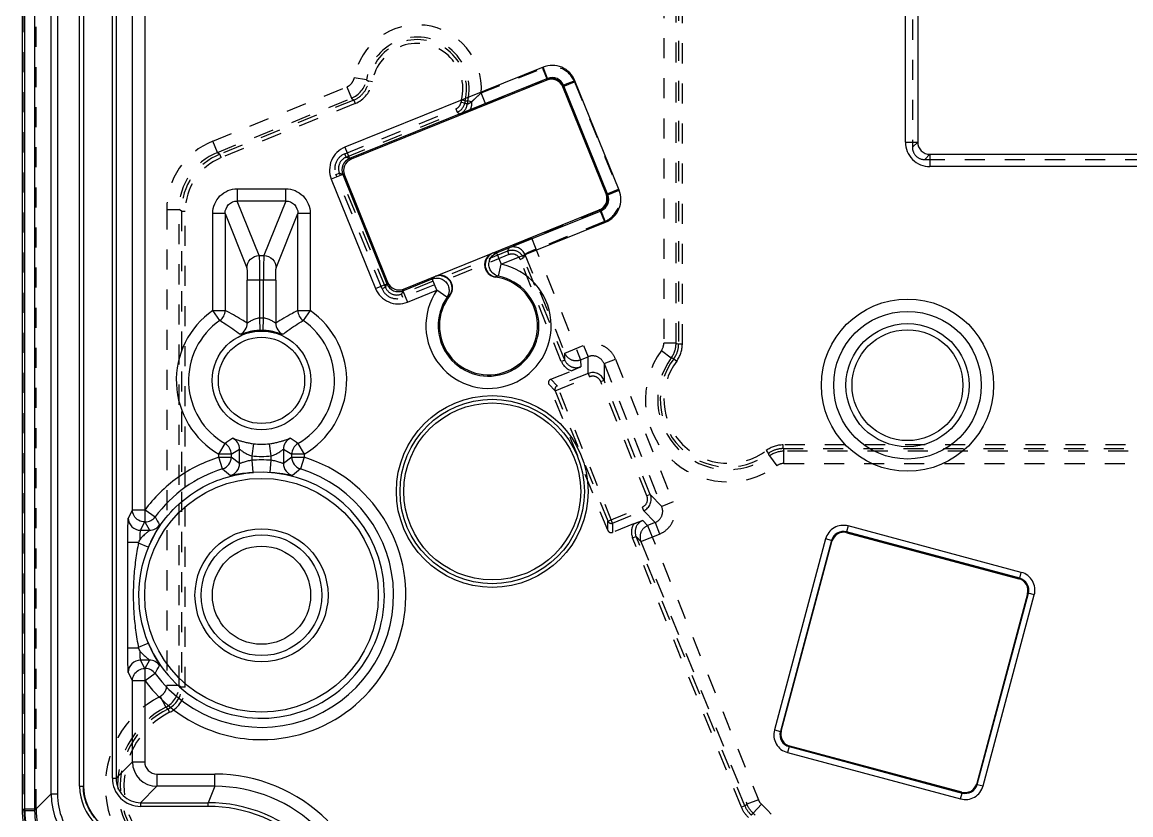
# Model space of a CAD drawing. Header units: millimetres. Extents: x -1265 to 1982, y -12197 to 1934.
# Drawn here: x 779.5 to 869.8, y -89.2 to -24.7 of the extents above; entities that cross this region are included whole.
import ezdxf

# ---------------------------------------------------------------- set-up
doc = ezdxf.new("R2010")
doc.units = ezdxf.units.MM
doc.header["$LTSCALE"] = 16.335
doc.linetypes.add('HIDDEN', pattern=[0.2, 0.1, -0.1])
doc.layers.get('0').update_dxf_attribs({"linetype": 'CONTINUOUS'})
doc.layers.add('DEFAULT_2', color=8, linetype='HIDDEN')

msp = doc.modelspace()

# ---------------------------------------------------------------- linework, layer by layer
at = {"color": 7, "linetype": 'Continuous'}
for p, q in [((784.202, -86.896), (784.202, 21.198)), ((784.502, 21.209), (784.502, -86.888)), ((786.865, -86.233), (786.865, 2.2)), ((787.165, 2.2), (787.165, -86.233)), ((788.501, -64.367), (788.501, 0.196)), ((789.5, 0.196), (789.5, -64.41)), ((781.888, -87.51), (781.888, -17.335)), ((782.388, -17.335), (782.388, -87.51)), ((779.518, -18.33), (779.518, -88.882)), ((851.482, -34.416), (851.482, -18.343)), ((852.482, -18.343), (852.482, -34.416)), ((779.732, -88.867), (779.732, -20.295)), ((780.531, -20.295), (780.531, -88.867)), ((821.957, -28.317), (805.812, -34.84)), ((822.331, -29.244), (821.957, -28.317)), ((822.331, -29.244), (806.186, -35.767)), ((822.273, -29.382), (806.324, -35.825)), ((822.331, -29.244), (822.273, -29.382)), ((823.632, -29.796), (823.574, -29.934)), ((824.559, -29.422), (823.632, -29.796)), ((827.233, -38.709), (823.632, -29.796)), ((828.16, -38.335), (824.559, -29.422)), ((827.095, -38.651), (823.574, -29.934)), ((805.812, -34.84), (806.186, -35.767)), ((851.482, -34.416), (852.482, -34.416)), ((806.186, -35.767), (806.324, -35.825)), ((853.481, -35.416), (853.481, -36.415)), ((853.481, -35.416), (878.554, -35.416)), ((878.554, -36.415), (853.481, -36.415)), ((805.634, -37.068), (804.707, -37.442)), ((804.707, -37.442), (808.308, -46.355)), ((805.634, -37.068), (809.235, -45.981)), ((805.634, -37.068), (805.772, -37.126)), ((805.772, -37.126), (809.293, -45.843)), ((797.047, -38.226), (797.047, -39.223)), ((797.047, -38.226), (800.988, -38.226)), ((800.988, -39.223), (800.988, -38.226)), ((827.233, -38.709), (827.095, -38.651)), ((827.233, -38.709), (828.16, -38.335)), ((798.823, -43.672), (797.047, -39.223)), ((800.988, -39.223), (797.047, -39.223)), ((800.988, -39.223), (799.212, -43.672)), ((795.052, -48.134), (795.052, -40.228)), ((796.051, -40.228), (795.052, -40.228)), ((796.051, -40.228), (797.824, -44.669)), ((796.051, -40.228), (796.051, -48.135)), ((800.212, -44.669), (801.984, -40.228)), ((801.984, -48.135), (801.984, -40.228)), ((802.983, -40.228), (801.984, -40.228)), ((802.983, -40.228), (802.983, -48.134)), ((810.594, -46.395), (826.543, -39.952)), ((818.165, -43.451), (826.681, -40.01)), ((826.681, -40.01), (826.543, -39.952)), ((827.055, -40.937), (826.681, -40.01)), ((818.539, -44.378), (827.055, -40.937)), ((798.823, -43.672), (799.212, -43.672)), ((817.853, -43.484), (817.827, -43.473)), ((818.165, -43.451), (818.539, -44.378)), ((817.287, -44.803), (817.301, -44.785)), ((818.339, -45.357), (818.539, -44.378)), ((797.856, -49.17), (797.856, -45.665)), ((800.18, -45.665), (797.856, -45.665)), ((798.855, -45.665), (798.855, -48.764)), ((799.18, -48.764), (799.18, -45.665)), ((800.18, -45.665), (800.18, -49.17)), ((808.308, -46.355), (809.235, -45.981)), ((809.235, -45.981), (809.293, -45.843)), ((810.536, -46.533), (812.934, -45.564)), ((813.308, -46.491), (812.934, -45.564)), ((813.192, -45.346), (813.181, -45.372)), ((814.493, -45.898), (814.482, -45.924)), ((818.074, -45.419), (818.089, -45.401)), ((810.536, -46.533), (810.594, -46.395)), ((810.536, -46.533), (810.91, -47.46)), ((810.91, -47.46), (813.308, -46.491)), ((814.132, -47.056), (813.308, -46.491)), ((814.344, -46.912), (814.366, -46.917)), ((795.623, -48.954), (795.052, -48.134)), ((795.052, -48.134), (796.051, -48.134)), ((798.855, -48.764), (798.887, -49.763)), ((799.148, -49.763), (799.18, -48.764)), ((801.984, -48.134), (802.983, -48.134)), ((802.983, -48.134), (802.412, -48.954)), ((795.552, -59.847), (796.051, -58.982)), ((796.551, -59.847), (797.228, -59.443)), ((797.228, -60.603), (797.228, -59.443)), ((798.355, -58.989), (798.227, -59.98)), ((799.808, -59.98), (799.681, -58.989)), ((800.808, -59.443), (801.484, -59.847)), ((800.808, -59.443), (800.808, -60.603)), ((801.984, -58.982), (802.483, -59.847)), ((795.552, -60.093), (795.552, -59.847)), ((796.551, -59.847), (795.552, -59.847)), ((795.846, -61.048), (795.552, -60.093)), ((795.552, -60.093), (796.551, -60.093)), ((796.551, -59.847), (796.551, -60.093)), ((797.228, -60.603), (796.551, -60.093)), ((798.227, -59.98), (798.227, -60.343)), ((798.227, -60.343), (798.299, -61.34)), ((799.736, -61.34), (799.808, -60.343)), ((799.808, -60.343), (799.808, -59.98)), ((801.484, -60.093), (800.808, -60.603)), ((801.484, -60.093), (801.484, -59.847)), ((802.483, -59.847), (801.484, -59.847)), ((801.484, -60.093), (802.483, -60.093)), ((802.483, -60.093), (802.189, -61.048)), ((802.483, -59.847), (802.483, -60.093)), ((788.501, -64.367), (788.162, -65.043)), ((788.501, -64.367), (789.5, -64.367)), ((789.54, -64.367), (790.346, -64.958)), ((789.54, -65.366), (789.54, -64.367)), ((789.162, -66.042), (789.52, -65.366)), ((789.52, -65.366), (789.889, -66.042)), ((846.815, -65.691), (846.686, -66.174)), ((860.924, -69.471), (846.815, -65.691)), ((789.162, -66.042), (789.889, -66.042)), ((844.979, -66.751), (840.81, -82.309)), ((845.462, -66.88), (844.979, -66.751)), ((846.723, -66.238), (846.686, -66.174)), ((860.795, -69.954), (846.686, -66.174)), ((846.723, -66.238), (860.73, -69.992)), ((788.129, -75.623), (788.129, -67.042)), ((789.003, -67.042), (788.129, -67.042)), ((789.79, -67.431), (788.994, -67.094)), ((845.462, -66.88), (841.293, -82.439)), ((841.358, -82.401), (845.499, -66.945)), ((845.499, -66.945), (845.462, -66.88)), ((860.795, -69.954), (860.925, -69.472)), ((860.73, -69.992), (860.795, -69.954)), ((861.437, -71.216), (857.296, -86.672)), ((857.333, -86.737), (861.502, -71.178)), ((857.816, -86.866), (861.985, -71.308)), ((861.437, -71.216), (861.502, -71.178)), ((861.985, -71.308), (861.502, -71.178)), ((788.129, -75.623), (789.003, -75.623)), ((788.994, -75.57), (789.79, -75.233)), ((789.52, -77.299), (789.162, -76.622)), ((789.889, -76.622), (789.162, -76.622)), ((789.889, -76.622), (789.52, -77.299)), ((788.162, -77.621), (788.501, -78.298)), ((789.54, -78.298), (789.54, -77.299)), ((788.501, -84.897), (788.501, -78.298)), ((789.5, -78.298), (788.501, -78.298)), ((789.5, -78.255), (789.5, -84.897)), ((790.346, -77.706), (789.54, -78.298)), ((840.81, -82.309), (841.293, -82.439)), ((841.358, -82.401), (841.293, -82.439)), ((842, -83.663), (841.87, -84.145)), ((842.064, -83.625), (842, -83.663)), ((842, -83.663), (856.109, -87.443)), ((856.072, -87.378), (842.065, -83.625)), ((788.501, -84.897), (787.165, -86.233)), ((788.501, -84.897), (789.5, -84.897)), ((841.87, -84.145), (855.98, -87.926)), ((786.865, -86.233), (787.165, -86.233)), ((790.5, -85.897), (790.5, -86.897)), ((790.5, -85.897), (795.219, -85.897)), ((795.219, -86.897), (795.219, -85.897)), ((857.296, -86.672), (857.333, -86.737)), ((781.888, -87.51), (780.531, -88.867)), ((781.888, -87.51), (782.388, -87.51)), ((784.202, -86.896), (784.502, -86.896)), ((789.165, -88.233), (790.5, -86.897)), ((795.219, -86.897), (790.5, -86.897)), ((795.219, -86.897), (794.665, -88.233)), ((855.98, -87.926), (856.109, -87.443)), ((856.072, -87.378), (856.109, -87.443)), ((857.333, -86.737), (857.816, -86.866)), ((789.165, -88.233), (789.165, -88.533)), ((789.165, -88.233), (794.665, -88.233)), ((794.665, -88.533), (794.665, -88.233)), ((779.732, -88.867), (780.531, -88.867)), ((794.665, -88.533), (789.165, -88.533))]:
    msp.add_line(p, q, dxfattribs=at)
for centre, radius in [((851.652, -54.225), 7.013), ((851.652, -54.225), 6.014), ((851.652, -54.225), 5.017), ((799.018, -53.832), 4.017), ((799.018, -53.832), 3.517), ((851.652, -54.225), 4.517), ((817.818, -62.88), 7.811), ((817.818, -62.88), 7.511), ((817.818, -62.88), 7.21), ((799.018, -71.332), 9.517), ((799.018, -71.332), 5.419), ((799.018, -71.332), 4.919), ((799.018, -71.332), 4)]:
    msp.add_circle(centre, radius, dxfattribs=at)
for centre, radius, start, end in [((822.706, -30.17), 1.998, 21.98462, 112.01538), ((822.647, -30.308), 0.999, 21.96842, 112.03158), ((822.707, -30.168), 0.997, 21.88699, 112.11301), ((806.56, -36.693), 1.998, 111.98462, 202.01538), ((853.481, -34.417), 1.999, 179.98578, 270.01422), ((853.479, -34.418), 0.997, 179.88699, 270.11301), ((806.558, -36.692), 0.997, 111.88699, 202.11301), ((806.698, -36.752), 0.999, 111.96842, 202.03158), ((826.169, -39.025), 0.999, 291.96842, 22.03158), ((826.309, -39.085), 0.997, 291.88699, 22.11301), ((826.307, -39.084), 1.998, 291.98462, 22.01538), ((818.228, -44.399), 0.989, 112.28471, 201.92183), ((819.12, -53.903), 10.496, 95.22158, 96.93314), ((817.518, -49.38), 5.105, 145.54037, 78.45963), ((810.16, -45.609), 0.997, 201.88699, 292.11301), ((810.22, -45.469), 0.999, 201.96842, 292.03158), ((819.538, -53.786), 10.546, 127.07134, 128.77428), ((813.547, -46.291), 0.99, 81.89062, 111.70639), ((817.518, -49.38), 4.106, 145.53988, 78.45952), ((817.518, -49.38), 4, 141.99597, 82.00403), ((813.554, -46.298), 1, 322.16205, 21.96577), ((819.924, -55.367), 10.135, 98.99739, 100.44906), ((810.161, -45.607), 1.998, 201.98462, 292.01538), ((819.953, -55.369), 10.148, 123.5523, 125.00204), ((799.018, -53.832), 6.942, 124.83698, 240.05158), ((795.051, -48.133), 1.001, 304.87581, 359.96117), ((799.018, -53.832), 5.07, 88.16279, 91.83721), ((802.985, -48.133), 1.001, 180.03884, 235.12418), ((799.018, -53.832), 6.942, 299.94842, 55.16302), ((799.018, -53.832), 5.943, 124.8447, 240.05158), ((796.855, -49.17), 1.001, 294.93392, 359.98563), ((801.18, -49.17), 1.001, 180.0487, 245.07444), ((799.018, -53.832), 5.943, 299.94842, 55.15498), ((799.018, -53.832), 4.071, 88.16279, 91.83721), ((1003.746, -356.276), 362.658, 124.819, 124.93892), ((796.227, -59.444), 1.001, 0.04707, 63.51941), ((801.808, -59.444), 1.001, 116.48059, 179.95294), ((593.671, -357.151), 363.73, 55.06013, 55.17971), ((795.551, -59.85), 1.001, 0.12998, 60.06234), ((799.018, -53.832), 5.199, 262.67295, 277.32705), ((802.484, -59.85), 1.001, 119.93758, 179.87007), ((795.551, -60.09), 1.001, 287.08733, 359.87576), ((799.018, -53.832), 6.198, 262.67295, 277.32705), ((799.018, -71.332), 11.018, 85.88574, 94.11426), ((799.018, -71.332), 11.762, 269.91534, 72.86319), ((802.484, -60.09), 1.001, 180.12532, 252.91288), ((799.018, -71.332), 10.762, 107.13681, 143.68489), ((799.018, -71.332), 10.762, 216.31511, 72.86319), ((799.017, -71.334), 10.015, 210.11915, 94.11426), ((796.227, -60.602), 1.001, 284.6342, 359.93892), ((801.808, -60.602), 1.001, 180.06135, 255.43689), ((854.658, -125.173), 82.855, 129.29003, 129.85844), ((789.539, -64.365), 1.001, 270.07629, 323.74621), ((843.81, -35.308), 61.135, 209.01078, 209.71158), ((789.163, -65.042), 1, 180.0552, 269.97098), ((789.888, -65.042), 1.001, 270.03928, 325.46246), ((846.427, -67.139), 1.499, 74.98471, 165.01529), ((799.018, -71.332), 10.018, 149.85451, 202.91752), ((846.426, -67.138), 0.998, 74.93626, 165.06374), ((846.464, -67.203), 0.999, 74.97172, 165.02828), ((860.537, -70.919), 1.499, 344.98471, 75.01529), ((809.365, -71.336), 20.801, 176.13247, 183.78013), ((860.472, -70.957), 0.999, 344.97172, 75.02829), ((860.538, -70.919), 0.998, 344.93626, 75.06374), ((799.231, -71.213), 10.26, 202.76061, 210.10398), ((789.163, -77.622), 1, 90.02902, 179.9448), ((789.888, -77.623), 1.001, 34.60426, 89.96096), ((789.539, -78.299), 1.001, 36.25392, 89.92398), ((842.258, -82.697), 1.499, 164.98471, 255.01529), ((842.257, -82.698), 0.998, 164.93626, 255.06374), ((842.323, -82.66), 0.999, 164.97172, 255.02828), ((790.501, -84.897), 2, 180.00872, 269.99128), ((790.5, -84.897), 1, 179.99638, 270.00362), ((789.164, -86.233), 2.3, 179.99614, 270.00386), ((789.164, -86.233), 1.999, 179.99269, 270.00731), ((795.219, -98.894), 12.997, 44.9975, 90.0025), ((856.331, -86.414), 0.999, 254.97172, 345.02829), ((787.887, -87.51), 5.999, 180.00197, 269.99803), ((787.887, -87.511), 5.499, 179.99488, 270.00512), ((788.501, -86.896), 4.299, 180.00032, 269.99968), ((795.219, -98.895), 11.998, 44.99905, 90.00095), ((856.368, -86.478), 1.499, 254.98471, 345.01529), ((856.368, -86.479), 0.998, 254.93626, 345.06374), ((794.666, -100.229), 11.997, 44.9967, 90.0033), ((786.428, -88.882), 6.91, 180.00056, 181.18521), ((786.515, -88.883), 6.997, 181.16455, 268.83529), ((786.53, -88.867), 6.799, 179.99815, 270.00185), ((786.53, -88.868), 5.998, 179.99322, 270.00678), ((794.665, -100.231), 11.698, 44.99966, 90.00034)]:
    msp.add_arc(centre, radius, start, end, dxfattribs=at)
msp.add_ellipse((788.518, -86.879), major_axis=(2.829, 2.829), ratio=0.999695, start_param=2.35633, end_param=3.926855, dxfattribs=at)
for points, knots in [([(795.052, -40.228), (795.052, -39.968), (795.155, -39.443), (795.598, -38.777), (796.262, -38.331), (796.787, -38.226), (797.047, -38.226)], [0, 0, 0, 0, 0.250014, 0.500016, 0.750005, 1, 1, 1, 1]), ([(800.988, -38.226), (801.248, -38.226), (801.774, -38.331), (802.437, -38.777), (802.88, -39.443), (802.983, -39.968), (802.983, -40.228)], [0, 0, 0, 0, 0.25, 0.499988, 0.749986, 1, 1, 1, 1]), ([(796.051, -40.228), (796.051, -39.972), (796.259, -39.438), (796.792, -39.222), (797.047, -39.223)], [0, 0, 0, 0, 0.501054, 1, 1, 1, 1]), ([(800.988, -39.223), (801.243, -39.222), (801.777, -39.438), (801.985, -39.972), (801.984, -40.228)], [0, 0, 0, 0, 0.498946, 1, 1, 1, 1]), ([(797.824, -44.669), (797.825, -44.415), (798.04, -43.886), (798.569, -43.673), (798.823, -43.672)], [0, 0, 0, 0, 0.499436, 1, 1, 1, 1]), ([(798.823, -43.672), (798.828, -43.694), (798.831, -43.761), (798.837, -43.892), (798.842, -44.083), (798.849, -44.439), (798.854, -44.973), (798.855, -45.423), (798.855, -45.665)], [0, 0, 0, 0, 0.03343, 0.099881, 0.197251, 0.321989, 0.636263, 1, 1, 1, 1]), ([(799.212, -43.672), (799.208, -43.694), (799.205, -43.761), (799.198, -43.892), (799.194, -44.083), (799.187, -44.439), (799.182, -44.973), (799.18, -45.423), (799.18, -45.665)], [0, 0, 0, 0, 0.03343, 0.099881, 0.197251, 0.321989, 0.636263, 1, 1, 1, 1]), ([(799.212, -43.672), (799.467, -43.673), (799.996, -43.886), (800.211, -44.415), (800.212, -44.669)], [0, 0, 0, 0, 0.500564, 1, 1, 1, 1]), ([(817.827, -43.473), (817.706, -43.522), (817.48, -43.671), (817.183, -44.108), (817.172, -44.551), (817.276, -44.787)], [0, 0, 0, 0, 0.252259, 0.504365, 1, 1, 1, 1]), ([(817.447, -43.793), (817.344, -43.924), (817.199, -44.257), (817.244, -44.618), (817.31, -44.785)], [0, 0, 0, 0, 0.481967, 1, 1, 1, 1]), ([(818.339, -45.357), (818.161, -45.32), (817.881, -45.174), (817.638, -44.83), (817.527, -44.486), (817.564, -44.123), (817.733, -43.726), (817.99, -43.522), (818.165, -43.451)], [0, 0, 0, 0, 0.216443, 0.351351, 0.493804, 0.63759, 0.77542, 1, 1, 1, 1]), ([(797.824, -44.669), (797.828, -44.679), (797.831, -44.713), (797.838, -44.779), (797.842, -44.875), (797.849, -45.052), (797.854, -45.319), (797.856, -45.544), (797.856, -45.665)], [0, 0, 0, 0, 0.03429, 0.101298, 0.198325, 0.322513, 0.636687, 1, 1, 1, 1]), ([(800.18, -45.665), (800.18, -45.544), (800.181, -45.319), (800.186, -45.052), (800.193, -44.875), (800.198, -44.779), (800.204, -44.713), (800.207, -44.679), (800.212, -44.669)], [0, 0, 0, 0, 0.363313, 0.677487, 0.801675, 0.898702, 0.96571, 1, 1, 1, 1]), ([(817.276, -44.787), (817.342, -44.95), (817.559, -45.249), (817.9, -45.394), (818.074, -45.419)], [0, 0, 0, 0, 0.500261, 1, 1, 1, 1]), ([(817.301, -44.785), (817.366, -44.945), (817.583, -45.236), (817.918, -45.376), (818.089, -45.401)], [0, 0, 0, 0, 0.499966, 1, 1, 1, 1]), ([(817.31, -44.785), (817.379, -44.962), (817.606, -45.248), (817.936, -45.378), (818.086, -45.4)], [0, 0, 0, 0, 0.555903, 1, 1, 1, 1]), ([(812.934, -45.564), (813.109, -45.494), (813.435, -45.463), (813.833, -45.63), (814.112, -45.866), (814.271, -46.191), (814.335, -46.606), (814.234, -46.906), (814.132, -47.056)], [0, 0, 0, 0, 0.22458, 0.36241, 0.506197, 0.648649, 0.783557, 1, 1, 1, 1]), ([(814.501, -45.908), (814.405, -45.67), (814.009, -45.25), (813.43, -45.249), (813.192, -45.346)], [0, 0, 0, 0, 0.500263, 1, 1, 1, 1]), ([(814.345, -46.912), (814.43, -46.8), (814.57, -46.506), (814.549, -45.975), (814.227, -45.495), (813.866, -45.337), (813.688, -45.312)], [0, 0, 0, 0, 0.204235, 0.458494, 0.738223, 1, 1, 1, 1]), ([(814.366, -46.917), (814.474, -46.779), (814.615, -46.438), (814.572, -46.069), (814.501, -45.908)], [0, 0, 0, 0, 0.499526, 1, 1, 1, 1]), ([(797.856, -49.17), (797.706, -49.076), (797.116, -48.712), (796.511, -48.372), (796.051, -48.135)], [0, 0, 0, 0, 0.25477, 1, 1, 1, 1]), ([(798.855, -48.764), (798.723, -48.773), (798.531, -48.818), (798.3, -48.912), (798.154, -48.987), (798.035, -49.057), (797.955, -49.111), (797.907, -49.144), (797.882, -49.16), (797.868, -49.169), (797.857, -49.173), (797.856, -49.171)], [0, 0, 0, 0, 0.363742, 0.533381, 0.685993, 0.814237, 0.912713, 0.949138, 0.976109, 0.99301, 1, 1, 1, 1]), ([(800.18, -49.171), (800.178, -49.173), (800.167, -49.169), (800.153, -49.16), (800.128, -49.144), (800.08, -49.111), (800, -49.057), (799.882, -48.987), (799.735, -48.912), (799.504, -48.818), (799.312, -48.773), (799.18, -48.764)], [0, 0, 0, 0, 0.00699, 0.023891, 0.050861, 0.087287, 0.185762, 0.314007, 0.46662, 0.63626, 1, 1, 1, 1]), ([(801.984, -48.135), (801.833, -48.213), (801.22, -48.538), (800.622, -48.891), (800.18, -49.17)], [0, 0, 0, 0, 0.245442, 1, 1, 1, 1]), ([(795.623, -48.954), (795.764, -49.04), (796.332, -49.39), (796.881, -49.77), (797.277, -50.078)], [0, 0, 0, 0, 0.247757, 1, 1, 1, 1]), ([(800.759, -50.078), (800.892, -49.974), (801.425, -49.575), (801.986, -49.212), (802.413, -48.955)], [0, 0, 0, 0, 0.252571, 1, 1, 1, 1]), ([(798.887, -49.763), (798.772, -49.767), (798.55, -49.782), (798.235, -49.828), (797.959, -49.886), (797.728, -49.947), (797.546, -50.002), (797.425, -50.042), (797.353, -50.064), (797.316, -50.074), (797.293, -50.079), (797.28, -50.08), (797.277, -50.078)], [0, 0, 0, 0, 0.209683, 0.405542, 0.578461, 0.723909, 0.839834, 0.925028, 0.955747, 0.97838, 0.992986, 1, 1, 1, 1]), ([(800.758, -50.078), (800.755, -50.08), (800.742, -50.079), (800.719, -50.074), (800.683, -50.064), (800.61, -50.042), (800.489, -50.002), (800.307, -49.947), (800.077, -49.886), (799.8, -49.828), (799.486, -49.782), (799.263, -49.767), (799.148, -49.763)], [0, 0, 0, 0, 0.007025, 0.021653, 0.044303, 0.075023, 0.160205, 0.276125, 0.421567, 0.594479, 0.790329, 1, 1, 1, 1]), ([(796.673, -58.548), (796.677, -58.546), (796.691, -58.548), (796.716, -58.554), (796.756, -58.567), (796.834, -58.594), (796.964, -58.642), (797.158, -58.711), (797.401, -58.788), (797.687, -58.867), (798.01, -58.937), (798.237, -58.974), (798.355, -58.989)], [0, 0, 0, 0, 0.007143, 0.022382, 0.04597, 0.077856, 0.165963, 0.284727, 0.43177, 0.60384, 0.796633, 1, 1, 1, 1]), ([(799.681, -58.989), (799.798, -58.974), (800.025, -58.938), (800.348, -58.867), (800.634, -58.789), (800.877, -58.711), (801.071, -58.643), (801.201, -58.594), (801.28, -58.567), (801.319, -58.554), (801.344, -58.548), (801.359, -58.546), (801.362, -58.548)], [0, 0, 0, 0, 0.203598, 0.395644, 0.567827, 0.714978, 0.83385, 0.92202, 0.953975, 0.977607, 0.992846, 1, 1, 1, 1]), ([(797.228, -59.443), (797.229, -59.441), (797.241, -59.446), (797.255, -59.455), (797.281, -59.474), (797.33, -59.512), (797.412, -59.573), (797.531, -59.656), (797.677, -59.747), (797.906, -59.871), (798.094, -59.946), (798.227, -59.98)], [0, 0, 0, 0, 0.006932, 0.024081, 0.051495, 0.088507, 0.188362, 0.317766, 0.470738, 0.640043, 1, 1, 1, 1]), ([(799.808, -59.98), (799.941, -59.946), (800.13, -59.871), (800.358, -59.747), (800.504, -59.656), (800.623, -59.573), (800.705, -59.512), (800.754, -59.474), (800.78, -59.455), (800.794, -59.446), (800.806, -59.441), (800.808, -59.443)], [0, 0, 0, 0, 0.359957, 0.529262, 0.682234, 0.811638, 0.911493, 0.948505, 0.975919, 0.993068, 1, 1, 1, 1]), ([(795.552, -60.093), (794.353, -60.462), (792.058, -61.597), (790.244, -63.399), (789.5, -64.41)], [0, 0, 0, 0, 0.499959, 1, 1, 1, 1]), ([(798.227, -60.343), (798.099, -60.361), (797.914, -60.4), (797.683, -60.464), (797.535, -60.511), (797.416, -60.55), (797.321, -60.585), (797.27, -60.597), (797.232, -60.61), (797.228, -60.603)], [0, 0, 0, 0, 0.37467, 0.545923, 0.697157, 0.821815, 0.915881, 0.976011, 1, 1, 1, 1]), ([(800.808, -60.603), (800.803, -60.61), (800.765, -60.597), (800.715, -60.585), (800.62, -60.55), (800.5, -60.511), (800.352, -60.464), (800.121, -60.4), (799.936, -60.361), (799.808, -60.343)], [0, 0, 0, 0, 0.023989, 0.084119, 0.178185, 0.302843, 0.454077, 0.62533, 1, 1, 1, 1]), ([(790.356, -66.302), (790.765, -65.597), (791.76, -64.283), (793.682, -62.737), (795.921, -61.699), (797.541, -61.393), (798.353, -61.337)], [0, 0, 0, 0, 0.250054, 0.500023, 0.749997, 1, 1, 1, 1]), ([(798.353, -61.337), (798.112, -61.353), (797.762, -61.386), (797.321, -61.446), (797.045, -61.49), (796.82, -61.528), (796.667, -61.554), (796.576, -61.567), (796.529, -61.573), (796.5, -61.574), (796.484, -61.574), (796.48, -61.571)], [0, 0, 0, 0, 0.384276, 0.556808, 0.706798, 0.82851, 0.919048, 0.951941, 0.976395, 0.992351, 1, 1, 1, 1]), ([(801.556, -61.571), (801.552, -61.574), (801.536, -61.574), (801.508, -61.573), (801.463, -61.567), (801.375, -61.555), (801.228, -61.53), (801.012, -61.493), (800.745, -61.451), (800.315, -61.391), (799.974, -61.356), (799.736, -61.339)], [0, 0, 0, 0, 0.007624, 0.023434, 0.047651, 0.080248, 0.170063, 0.290718, 0.43935, 0.611497, 1, 1, 1, 1]), ([(789.5, -65.366), (789.328, -65.366), (788.977, -65.273), (788.721, -65.016), (788.635, -64.866)], [0, 0, 0, 0, 0.500011, 1, 1, 1, 1]), ([(788.129, -67.042), (788.129, -66.792), (788.13, -66.429), (788.134, -65.966), (788.138, -65.669), (788.144, -65.424), (788.146, -65.236), (788.158, -65.118), (788.155, -65.058), (788.162, -65.043)], [0, 0, 0, 0, 0.374726, 0.544877, 0.694879, 0.819345, 0.913868, 0.974728, 1, 1, 1, 1]), ([(790.712, -65.61), (790.715, -65.614), (790.706, -65.632), (790.694, -65.663), (790.668, -65.711), (790.633, -65.775), (790.588, -65.854), (790.512, -65.986), (790.402, -66.181), (790.256, -66.447), (790.1, -66.751), (789.942, -67.082), (789.84, -67.313), (789.79, -67.431)], [0, 0, 0, 0, 0.007485, 0.02459, 0.051243, 0.087108, 0.131709, 0.184341, 0.310764, 0.4608, 0.629619, 0.81183, 1, 1, 1, 1]), ([(788.99, -67.093), (789.002, -67.032), (789.062, -66.923), (789.105, -66.808), (789.13, -66.753)], [0, 0, 0, 0, 0.504825, 1, 1, 1, 1]), ([(789.13, -66.753), (789.131, -66.661), (789.134, -66.495), (789.14, -66.3), (789.147, -66.176), (789.15, -66.11), (789.157, -66.07), (789.158, -66.047), (789.162, -66.042)], [0, 0, 0, 0, 0.388118, 0.700428, 0.820467, 0.912347, 0.973069, 1, 1, 1, 1]), ([(789.889, -66.042), (789.891, -66.044), (789.884, -66.053), (789.874, -66.064), (789.853, -66.084), (789.812, -66.121), (789.743, -66.181), (789.645, -66.266), (789.529, -66.369), (789.353, -66.53), (789.219, -66.66), (789.13, -66.753)], [0, 0, 0, 0, 0.006383, 0.023042, 0.049891, 0.086255, 0.184539, 0.311811, 0.462124, 0.63025, 1, 1, 1, 1]), ([(789.003, -67.042), (788.903, -67.517), (788.745, -68.475), (788.644, -69.441), (788.611, -69.925)], [0, 0, 0, 0, 0.500083, 1, 1, 1, 1]), ([(788.609, -72.708), (788.642, -73.197), (788.742, -74.174), (788.902, -75.143), (789.003, -75.623)], [0, 0, 0, 0, 0.499921, 1, 1, 1, 1]), ([(788.162, -77.621), (788.155, -77.606), (788.158, -77.546), (788.146, -77.428), (788.144, -77.241), (788.138, -76.995), (788.134, -76.699), (788.13, -76.236), (788.129, -75.873), (788.129, -75.623)], [0, 0, 0, 0, 0.025272, 0.086132, 0.180655, 0.30512, 0.45512, 0.625271, 1, 1, 1, 1]), ([(789.13, -75.912), (789.105, -75.856), (789.062, -75.742), (789.002, -75.632), (788.99, -75.572)], [0, 0, 0, 0, 0.495174, 1, 1, 1, 1]), ([(789.77, -75.183), (789.82, -75.303), (789.923, -75.538), (790.082, -75.877), (790.241, -76.188), (790.39, -76.463), (790.505, -76.665), (790.583, -76.802), (790.63, -76.884), (790.666, -76.949), (790.693, -77), (790.706, -77.031), (790.715, -77.05), (790.712, -77.054)], [0, 0, 0, 0, 0.186192, 0.366511, 0.535249, 0.686431, 0.813959, 0.867027, 0.912007, 0.948215, 0.975161, 0.992462, 1, 1, 1, 1]), ([(789.162, -76.622), (789.158, -76.618), (789.157, -76.594), (789.15, -76.554), (789.147, -76.489), (789.14, -76.365), (789.134, -76.17), (789.131, -76.004), (789.13, -75.912)], [0, 0, 0, 0, 0.026931, 0.087653, 0.179533, 0.299572, 0.611883, 1, 1, 1, 1]), ([(789.13, -75.912), (789.219, -76.004), (789.353, -76.134), (789.529, -76.295), (789.645, -76.398), (789.743, -76.483), (789.812, -76.544), (789.853, -76.58), (789.874, -76.601), (789.884, -76.611), (789.891, -76.621), (789.889, -76.622)], [0, 0, 0, 0, 0.36975, 0.537876, 0.688189, 0.815461, 0.913745, 0.950109, 0.976958, 0.993617, 1, 1, 1, 1]), ([(788.635, -77.798), (788.721, -77.649), (788.977, -77.391), (789.328, -77.299), (789.5, -77.299)], [0, 0, 0, 0, 0.499989, 1, 1, 1, 1]), ([(789.5, -78.255), (790.045, -78.996), (791.309, -80.359), (793.623, -81.907), (796.234, -82.872), (798.081, -83.093), (799, -83.094)], [0, 0, 0, 0, 0.250015, 0.500013, 0.750005, 1, 1, 1, 1]), ([(788.501, -90.896), (787.981, -90.896), (786.933, -90.68), (785.597, -89.8), (784.718, -88.465), (784.502, -87.416), (784.502, -86.896)], [0, 0, 0, 0, 0.250176, 0.5, 0.749824, 1, 1, 1, 1])]:
    msp.add_open_spline(points, degree=3, knots=knots, dxfattribs=at)
for points in [[(813.691, -45.309), (813.918, -45.34), (814.145, -45.46), (814.298, -45.63)], [(814.298, -45.63), (814.375, -45.716), (814.439, -45.817), (814.482, -45.924)], [(795.845, -61.047), (796.057, -61.221), (796.268, -61.396), (796.48, -61.571)], [(788.635, -64.866), (788.549, -64.717), (788.501, -64.539), (788.501, -64.367)], [(790.346, -77.707), (790.467, -77.489), (790.59, -77.272), (790.712, -77.055)], [(788.501, -78.298), (788.501, -78.125), (788.549, -77.948), (788.635, -77.798)]]:
    msp.add_open_spline(points, degree=3, dxfattribs=at)
at = {"layer": 'DEFAULT_2', "color": 8, "linetype": 'HIDDEN'}
for p, q in [((779.649, 276.741), (779.649, -88.75)), ((780.649, -88.75), (780.649, 276.741)), ((831.797, -16.156), (831.797, -50.807)), ((832.796, -50.807), (832.796, -16.155)), ((833.008, -16.367), (833.008, -50.877)), ((833.307, -50.877), (833.307, -16.367)), ((852.053, -17.915), (852.053, -34.845)), ((816.928, -30.424), (821.918, -28.408)), ((821.918, -28.408), (822.293, -29.335)), ((807.561, -29.352), (806.577, -29.177)), ((808.053, -29.512), (807.757, -29.465)), ((817.302, -31.351), (822.293, -29.335)), ((823.594, -29.887), (824.52, -29.512)), ((824.52, -29.513), (828.069, -38.296)), ((795.047, -34.341), (805.968, -29.929)), ((805.968, -29.929), (806.342, -30.856)), ((817.302, -31.351), (816.928, -30.424)), ((823.594, -29.887), (827.142, -38.67)), ((795.422, -35.268), (806.342, -30.856)), ((806.531, -31.007), (795.633, -35.41)), ((806.643, -31.285), (795.745, -35.688)), ((806.342, -30.856), (806.531, -31.007)), ((806.531, -31.007), (806.643, -31.285)), ((815.278, -31.181), (815.574, -31.228)), ((815.608, -31.061), (815.317, -30.989)), ((816.142, -31.143), (815.824, -31.067)), ((805.802, -35.373), (814.849, -31.718)), ((805.914, -35.651), (814.962, -31.996)), ((814.849, -31.718), (814.962, -31.996)), ((815.161, -32.143), (814.962, -31.996)), ((795.422, -35.268), (795.047, -34.341)), ((852.053, -34.845), (852.482, -34.416)), ((795.422, -35.268), (795.633, -35.41)), ((795.745, -35.688), (795.633, -35.41)), ((805.914, -35.651), (805.802, -35.373)), ((805.914, -35.651), (806.186, -35.767)), ((853.481, -35.416), (853.053, -35.844)), ((853.053, -35.844), (878.983, -35.844)), ((805.084, -37.065), (805.362, -36.952)), ((809.12, -46.253), (805.362, -36.952)), ((805.634, -37.068), (805.362, -36.952)), ((808.842, -46.365), (805.084, -37.065)), ((828.069, -38.296), (827.142, -38.67)), ((791.297, -39.901), (791.297, -78.682)), ((791.297, -39.901), (792.296, -39.901)), ((792.296, -78.682), (792.296, -39.901)), ((792.508, -40.043), (792.296, -39.901)), ((792.508, -40.043), (792.508, -78.812)), ((792.508, -40.043), (792.807, -40.043)), ((792.807, -78.812), (792.807, -40.043)), ((826.59, -39.971), (821.012, -42.225)), ((826.59, -39.971), (826.965, -40.898)), ((826.964, -40.898), (821.386, -43.152)), ((821.012, -42.225), (825.023, -52.153)), ((819.067, -43.311), (810.421, -46.805)), ((819.067, -43.311), (819.184, -43.036)), ((819.067, -43.311), (819.18, -43.589)), ((819.18, -43.589), (810.533, -47.083)), ((820.09, -43.976), (820.368, -43.863)), ((823.447, -52.285), (820.09, -43.976)), ((820.485, -43.589), (820.368, -43.863)), ((823.726, -52.173), (820.368, -43.863)), ((820.485, -43.589), (823.723, -51.603)), ((809.12, -46.253), (809.235, -45.981)), ((809.12, -46.253), (808.842, -46.365)), ((810.536, -46.533), (810.421, -46.805)), ((810.533, -47.083), (810.421, -46.805)), ((823.723, -51.603), (825.255, -50.985)), ((825.255, -50.985), (825.628, -51.908)), ((831.603, -51.399), (832.408, -51.991)), ((832.796, -50.807), (831.797, -50.807)), ((832.796, -50.807), (833.008, -50.877)), ((833.307, -50.877), (833.008, -50.877)), ((823.726, -52.173), (823.448, -52.285)), ((823.726, -52.173), (823.723, -51.603)), ((825.023, -52.153), (825.628, -51.908)), ((825.023, -52.153), (825.026, -52.729)), ((825.634, -53.266), (825.628, -51.908)), ((826.928, -52.467), (827.855, -52.093)), ((827.855, -52.093), (832.559, -63.738)), ((832.608, -52.075), (832.848, -52.255)), ((822.587, -53.74), (824.295, -53.05)), ((825.634, -53.266), (823.11, -54.286)), ((825.634, -53.266), (825.746, -53.543)), ((826.928, -52.467), (831.633, -64.112)), ((826.928, -52.467), (826.934, -53.819)), ((822.944, -54.675), (822.422, -54.13)), ((827.236, -66.046), (822.422, -54.13)), ((822.587, -53.74), (823.11, -54.286)), ((822.944, -54.675), (825.746, -53.543)), ((826.656, -53.931), (826.934, -53.819)), ((830.42, -63.249), (826.656, -53.931)), ((830.698, -63.136), (826.934, -53.819)), ((822.944, -54.675), (827.233, -65.292)), ((827.623, -65.457), (823.11, -54.286)), ((840.142, -59.549), (840.322, -59.789)), ((841.521, -59.39), (841.521, -59.09)), ((889.03, -59.09), (841.521, -59.09)), ((841.521, -59.39), (841.59, -59.601)), ((841.521, -59.39), (889.031, -59.39)), ((841.59, -60.6), (841.59, -59.601)), ((889.242, -59.601), (841.59, -59.601)), ((840.407, -59.989), (840.998, -60.795)), ((841.59, -60.6), (889.241, -60.6)), ((830.698, -63.136), (830.42, -63.249)), ((830.698, -63.136), (831.633, -64.112)), ((832.559, -63.738), (831.633, -64.112)), ((827.233, -65.292), (830.035, -64.16)), ((827.623, -65.457), (830.147, -64.437)), ((830.035, -64.16), (830.147, -64.437)), ((831.086, -65.417), (830.147, -64.437)), ((827.236, -66.046), (827.233, -65.292)), ((827.623, -65.457), (827.626, -66.213)), ((829.334, -65.523), (827.626, -66.213)), ((830.083, -65.246), (830.481, -65.662)), ((831.086, -65.417), (830.481, -65.662)), ((830.481, -65.662), (839.502, -87.988)), ((831.086, -65.417), (831.459, -66.341)), ((829.256, -66.661), (829.534, -66.548)), ((838.119, -88.599), (829.256, -66.661)), ((829.928, -66.96), (829.534, -66.548)), ((838.397, -88.486), (829.534, -66.548)), ((829.928, -66.96), (831.459, -66.341)), ((829.928, -66.96), (838.575, -88.363)), ((792.296, -78.682), (791.297, -78.682)), ((792.296, -78.682), (792.508, -78.812)), ((792.807, -78.812), (792.508, -78.812)), ((790.755, -79.571), (791.213, -80.459)), ((791.398, -80.602), (791.532, -80.87)), ((838.397, -88.486), (838.119, -88.599)), ((838.397, -88.486), (838.575, -88.363)), ((839.502, -87.988), (838.575, -88.363)), ((839.081, -89.09), (839.755, -88.352)), ((779.518, -88.882), (779.649, -88.75)), ((780.649, -88.75), (779.649, -88.75)), ((838.909, -89.219), (839.081, -89.09))]:
    msp.add_line(p, q, dxfattribs=at)
for centre, radius, start, end in [((811.718, -30.09), 5.221, 356.32537, 169.93255), ((811.718, -30.09), 4.221, 346.6138, 169.93255), ((811.718, -30.09), 4.01, 345.97663, 171.04016), ((811.718, -30.09), 3.71, 345.97663, 171.03982), ((822.667, -30.261), 1.998, 21.98462, 112.01538), ((805.593, -29.002), 2, 292.01566, 349.93257), ((805.783, -29.154), 2.298, 291.98994, 351.05025), ((822.668, -30.259), 0.997, 21.88699, 112.11301), ((825.414, -40.46), 13.142, 130.21864, 132.8094), ((814.587, -31.07), 1, 292.03679, 350.87053), ((814.786, -31.216), 1.001, 292.04881, 353.95854), ((817.538, -31.547), 2.289, 165.89294, 170.7941), ((817.548, -31.546), 2, 165.9743, 170.85384), ((827.93, -3.949), 29.947, 245.63178, 246.06538), ((816.5, -0.546), 30.528, 268.3256, 268.731), ((817.772, -31.53), 2.002, 166.62762, 174.00522), ((797.293, -39.901), 5.996, 111.99467, 180.00533), ((853.052, -34.845), 0.999, 179.97172, 270.02828), ((797.291, -39.9), 4.995, 111.9838, 180.0162), ((797.504, -40.043), 4.997, 111.99862, 180.00138), ((797.504, -40.043), 4.697, 111.99417, 180.00583), ((806.288, -36.578), 1.299, 111.98169, 202.0183), ((806.288, -36.578), 0.999, 111.95597, 202.04403), ((826.218, -39.046), 0.997, 291.88699, 22.11301), ((826.216, -39.045), 1.998, 291.98462, 22.01538), ((819.442, -44.238), 0.999, 21.99769, 112.00231), ((819.558, -43.965), 1.001, 22.08419, 111.91582), ((819.442, -44.238), 0.699, 21.98555, 112.01445), ((810.046, -45.879), 1.299, 201.98169, 292.0183), ((810.046, -45.879), 0.999, 201.95597, 292.04403), ((837.018, -55.38), 6.721, 143.67787, 306.32213), ((830.797, -50.807), 2, 323.68672, 359.98926), ((831.009, -50.877), 2.298, 323.15091, 0.00204), ((824.656, -51.799), 1.302, 201.92518, 253.91294), ((837.018, -55.38), 5.721, 143.67787, 306.32213), ((837.018, -55.38), 5.51, 143.15273, 306.84727), ((837.018, -55.38), 5.21, 143.15263, 306.84737), ((814.565, -94.547), 46.145, 66.98261, 67.2524), ((826.007, -54.193), 0.999, 21.98384, 111.94258), ((841.521, -61.388), 2.298, 89.99796, 126.84909), ((841.591, -61.601), 2, 90.0108, 126.31859), ((797.735, -77.84), 46.255, 22.70079, 22.96999), ((829.772, -63.511), 0.999, 292.05742, 22.01616), ((830.463, -66.172), 1.302, 150.08707, 202.07473), ((790.297, -78.682), 2, 297.25116, 359.98459), ((790.509, -78.812), 1.998, 296.41143, 0.01144), ((790.51, -78.812), 2.298, 296.41091, 0.01251), ((794.518, -86.88), 8.221, 117.23884, 253.17535), ((794.518, -86.88), 7.221, 117.23884, 304.2925), ((794.518, -86.88), 7.01, 116.42288, 305.13331), ((794.518, -86.88), 6.71, 116.42288, 305.13303), ((767.675, -111.298), 38.795, 52.30176, 52.64758), ((831.518, -97.38), 12.221, 356.37768, 47.62232), ((786.543, -88.751), 6.894, 179.99955, 180.89976), ((786.647, -88.75), 6.998, 180.8903, 269.11177), ((786.646, -88.751), 5.997, 179.98756, 270.01244), ((831.518, -97.38), 11.221, 356.37768, 47.62232)]:
    msp.add_arc(centre, radius, start, end, dxfattribs=at)
for centre, major_axis, start_param, end_param in [((822.7, -54.019), (-0.208, 0.218), -0.378252, 1.189503), ((827.514, -65.933), (-0.001, 0.301), -4.331096, -2.763341)]:
    msp.add_ellipse(centre, major_axis=major_axis, ratio=0.995592, start_param=start_param, end_param=end_param, dxfattribs=at)
for points, knots in [([(805.968, -29.929), (806.122, -29.867), (806.4, -29.656), (806.548, -29.341), (806.577, -29.177)], [0, 0, 0, 0, 0.500006, 1, 1, 1, 1]), ([(806.531, -31.007), (806.845, -30.88), (807.41, -30.448), (807.704, -29.8), (807.757, -29.465)], [0, 0, 0, 0, 0.500001, 1, 1, 1, 1]), ([(814.849, -31.718), (814.959, -31.674), (815.156, -31.523), (815.259, -31.297), (815.278, -31.181)], [0, 0, 0, 0, 0.500008, 1, 1, 1, 1]), ([(815.781, -31.321), (815.783, -31.323), (815.795, -31.319), (815.814, -31.314), (815.846, -31.3), (815.908, -31.271), (816.009, -31.219), (816.094, -31.171), (816.142, -31.143)], [0, 0, 0, 0, 0.022988, 0.076644, 0.160877, 0.274612, 0.585698, 1, 1, 1, 1]), ([(815.861, -31.913), (815.973, -31.862), (816.106, -31.675), (816.155, -31.393), (816.152, -31.227), (816.142, -31.143)], [0, 0, 0, 0, 0.42865, 0.703193, 1, 1, 1, 1]), ([(815.861, -31.913), (815.971, -31.872), (816.453, -31.69), (816.932, -31.5), (817.302, -31.351)], [0, 0, 0, 0, 0.226357, 1, 1, 1, 1]), ([(816.142, -31.143), (816.169, -31.116), (816.282, -31.007), (816.396, -30.899), (816.483, -30.818)], [0, 0, 0, 0, 0.244203, 1, 1, 1, 1]), ([(815.161, -32.143), (815.166, -32.147), (815.188, -32.141), (815.226, -32.134), (815.288, -32.116), (815.368, -32.09), (815.468, -32.056), (815.635, -31.997), (815.768, -31.948), (815.861, -31.913)], [0, 0, 0, 0, 0.02442, 0.079643, 0.165678, 0.281438, 0.425125, 0.594767, 1, 1, 1, 1]), ([(821.012, -42.225), (820.78, -42.319), (820.444, -42.457), (820.018, -42.638), (819.746, -42.757), (819.522, -42.858), (819.369, -42.93), (819.276, -42.977), (819.23, -43.002), (819.202, -43.021), (819.186, -43.031), (819.184, -43.036)], [0, 0, 0, 0, 0.374359, 0.544335, 0.694191, 0.818561, 0.913057, 0.947876, 0.974032, 0.991392, 1, 1, 1, 1]), ([(821.386, -43.152), (821.271, -43.199), (821.103, -43.269), (820.892, -43.363), (820.757, -43.426), (820.648, -43.481), (820.563, -43.526), (820.515, -43.559), (820.486, -43.579), (820.485, -43.589)], [0, 0, 0, 0, 0.372588, 0.541991, 0.691412, 0.814949, 0.909161, 0.971377, 1, 1, 1, 1]), ([(827.855, -52.093), (827.757, -51.852), (827.465, -51.403), (826.805, -50.952), (826.022, -50.787), (825.496, -50.887), (825.255, -50.985)], [0, 0, 0, 0, 0.250014, 0.500016, 0.750005, 1, 1, 1, 1]), ([(832.608, -52.075), (832.672, -51.99), (832.899, -51.629), (833.008, -51.195), (833.008, -50.877)], [0, 0, 0, 0, 0.25157, 1, 1, 1, 1]), ([(823.723, -51.603), (823.819, -51.839), (824.216, -52.249), (824.787, -52.247), (825.023, -52.153)], [0, 0, 0, 0, 0.49946, 1, 1, 1, 1]), ([(823.726, -52.173), (823.821, -52.41), (824.216, -52.825), (824.789, -52.824), (825.026, -52.729)], [0, 0, 0, 0, 0.500347, 1, 1, 1, 1]), ([(826.928, -52.467), (826.833, -52.23), (826.44, -51.812), (825.864, -51.812), (825.628, -51.908)], [0, 0, 0, 0, 0.501054, 1, 1, 1, 1]), ([(825.026, -52.729), (824.968, -52.755), (824.727, -52.866), (824.483, -52.974), (824.295, -53.05)], [0, 0, 0, 0, 0.2364, 1, 1, 1, 1]), ([(826.656, -53.931), (826.589, -53.766), (826.312, -53.476), (825.911, -53.476), (825.746, -53.543)], [0, 0, 0, 0, 0.500207, 1, 1, 1, 1]), ([(823.11, -54.286), (823.039, -54.315), (822.916, -54.433), (822.915, -54.604), (822.944, -54.675)], [0, 0, 0, 0, 0.500231, 1, 1, 1, 1]), ([(841.521, -59.39), (841.414, -59.39), (840.989, -59.424), (840.577, -59.598), (840.322, -59.789)], [0, 0, 0, 0, 0.251573, 1, 1, 1, 1]), ([(830.035, -64.16), (830.2, -64.093), (830.489, -63.814), (830.487, -63.414), (830.42, -63.249)], [0, 0, 0, 0, 0.499793, 1, 1, 1, 1]), ([(831.086, -65.417), (831.323, -65.323), (831.737, -64.923), (831.729, -64.349), (831.633, -64.112)], [0, 0, 0, 0, 0.498946, 1, 1, 1, 1]), ([(831.459, -66.341), (831.7, -66.244), (832.149, -65.95), (832.597, -65.288), (832.758, -64.505), (832.657, -63.979), (832.559, -63.738)], [0, 0, 0, 0, 0.25, 0.499988, 0.749986, 1, 1, 1, 1]), ([(827.233, -65.292), (827.262, -65.362), (827.381, -65.485), (827.552, -65.485), (827.623, -65.457)], [0, 0, 0, 0, 0.499434, 1, 1, 1, 1]), ([(829.334, -65.522), (829.399, -65.496), (829.647, -65.399), (829.898, -65.31), (830.083, -65.246)], [0, 0, 0, 0, 0.264904, 1, 1, 1, 1]), ([(830.083, -65.246), (829.846, -65.341), (829.434, -65.739), (829.438, -66.312), (829.534, -66.548)], [0, 0, 0, 0, 0.499653, 1, 1, 1, 1]), ([(830.481, -65.662), (830.245, -65.758), (829.834, -66.153), (829.833, -66.724), (829.928, -66.96)], [0, 0, 0, 0, 0.50054, 1, 1, 1, 1]), ([(790.755, -79.571), (790.915, -79.488), (791.189, -79.226), (791.297, -78.862), (791.297, -78.682)], [0, 0, 0, 0, 0.499996, 1, 1, 1, 1])]:
    msp.add_open_spline(points, degree=3, knots=knots, dxfattribs=at)
for points in [[(807.562, -29.351), (807.626, -29.39), (807.691, -29.428), (807.756, -29.465)], [(831.603, -51.399), (831.726, -51.232), (831.797, -51.015), (831.797, -50.807)], [(841.59, -60.6), (841.383, -60.6), (841.166, -60.671), (840.998, -60.795)], [(838.397, -88.486), (838.509, -88.763), (838.688, -89.019), (838.909, -89.219)], [(839.081, -89.09), (838.863, -88.891), (838.686, -88.637), (838.575, -88.363)], [(839.502, -87.988), (839.557, -88.125), (839.645, -88.253), (839.755, -88.352)], [(838.707, -89.441), (838.454, -89.211), (838.248, -88.916), (838.119, -88.599)]]:
    msp.add_open_spline(points, degree=3, dxfattribs=at)

doc.saveas('drawing.dxf')
